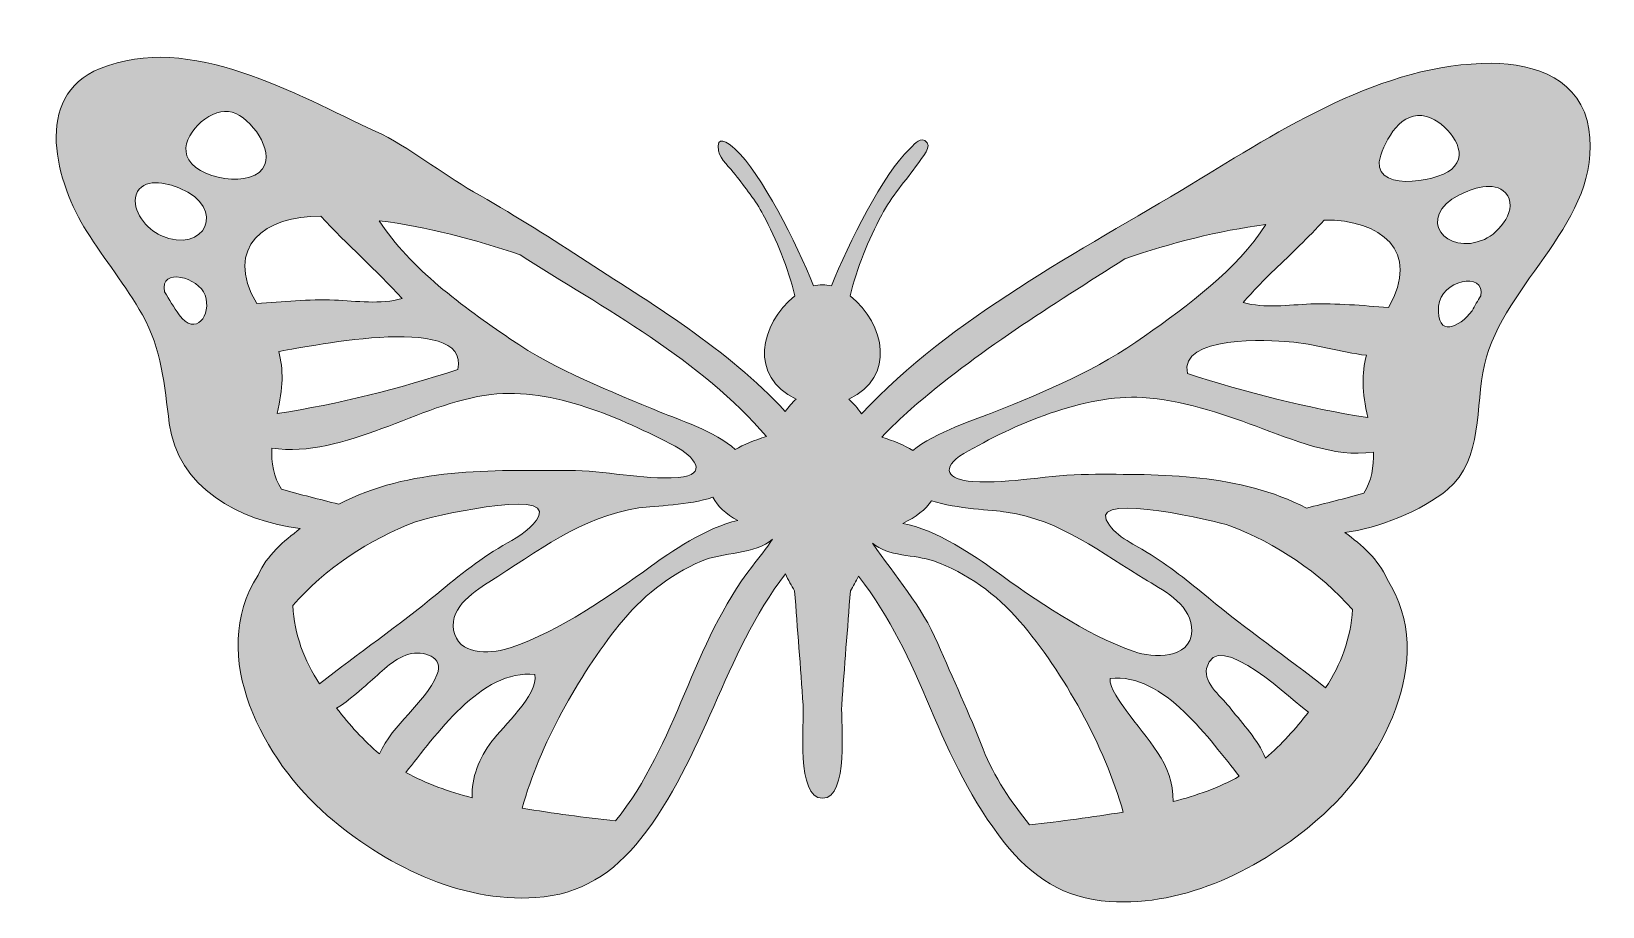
# Model space of a CAD drawing. Header units: inches. Extents: x -2 to 102, y 0 to 58.
import ezdxf

# ---------------------------------------------------------------- set-up
doc = ezdxf.new("R2010")
doc.units = ezdxf.units.IN
doc.header["$MEASUREMENT"] = 0
doc.layers.add('Layer 1', color=7, linetype='Continuous')

msp = doc.modelspace()

# ---------------------------------------------------------------- hatches: boundary and pattern name
at = {"layer": 'Layer 1', "true_color": 0xe95465}
h = msp.add_hatch(color=13, dxfattribs=at)
h.dxf.hatch_style = 2
edge = h.paths.add_edge_path()
edge.add_spline(control_points=[(95.06, 55.58), (87.81, 55.58), (81.15, 51.18), (75.2, 47.58), (67.77, 43.09), (59.33, 38.76), (53.34, 32.35), (53.09, 32.72), (52.81, 33.05), (52.5, 33.32), (55.63, 34.81), (54.9, 38.27), (52.59, 40.18), (53.02, 42.04), (53.8, 43.85), (54.68, 45.54), (55.32, 46.76), (56.27, 47.79), (57.06, 48.92), (57.3, 49.27), (58.14, 50.15), (57.53, 50.46), (57.13, 50.67), (56.74, 50.09), (56.52, 49.89), (54.82, 48.31), (52.46, 43.63), (51.35, 40.83), (50.95, 40.93), (50.55, 40.93), (50.16, 40.83), (49.05, 43.63), (46.68, 48.31), (44.98, 49.89), (44.49, 50.35), (43.65, 50.87), (43.87, 49.78), (43.99, 49.2), (44.64, 48.65), (44.98, 48.2), (45.63, 47.33), (46.33, 46.5), (46.83, 45.54), (47.71, 43.85), (48.49, 42.04), (48.92, 40.18), (46.6, 38.27), (45.88, 34.81), (49.01, 33.32), (48.74, 33.09), (48.5, 32.81), (48.28, 32.51), (44.47, 36.65), (39.41, 39.67), (34.73, 42.71), (32.39, 44.23), (30.05, 45.68), (27.64, 47.07), (25.44, 48.33), (23.44, 50.01), (21.13, 51.08), (15.96, 53.47), (8.83, 57.69), (2.91, 55.23), (-1.64, 53.41), (0.02, 47.6), (2.02, 44.44), (3.2, 42.57), (4.62, 40.84), (5.71, 38.91), (6.99, 36.64), (7.17, 34.25), (7.49, 31.72), (8.02, 27.5), (12.15, 25.22), (16.17, 24.75), (15.05, 23.9), (13.95, 22.98), (13.37, 21.66), (9.93, 16.3), (13.8, 9.33), (17.95, 5.74), (21.71, 2.5), (26.69, -0.04), (31.77, 0.29), (34.74, 0.49), (36.9, 1.9), (38.73, 4.21), (42.94, 9.54), (44.18, 16.37), (48.3, 21.75), (48.49, 21.34), (48.69, 20.95), (48.91, 20.63), (49.09, 18.1), (49.31, 15.57), (49.47, 13.04), (49.55, 11.87), (48.99, 6.87), (50.75, 6.87), (52.52, 6.87), (51.96, 11.87), (52.03, 13.04), (52.2, 15.57), (52.42, 18.1), (52.6, 20.63), (52.79, 20.91), (52.97, 21.24), (53.14, 21.6), (55.29, 18.77), (56.54, 16.08), (57.91, 12.83), (59.22, 9.71), (60.68, 6.62), (62.79, 3.95), (64.62, 1.64), (66.78, 0.23), (69.75, 0.03), (74.83, -0.3), (79.81, 2.23), (83.57, 5.48), (87.72, 9.07), (91.59, 16.04), (88.15, 21.4), (87.57, 22.72), (86.48, 23.64), (85.35, 24.49), (87.5, 24.74), (90.49, 25.93), (92.16, 27.34), (94.54, 29.34), (93.97, 32.86), (94.6, 35.6), (95.88, 41.16), (102.42, 45.04), (101.51, 51.21), (101.03, 54.47), (98, 55.58), (95.06, 55.58)], knot_values=[0, 0, 0, 0, 1, 1, 1, 2, 2, 2, 3, 3, 3, 4, 4, 4, 5, 5, 5, 6, 6, 6, 7, 7, 7, 8, 8, 8, 9, 9, 9, 10, 10, 10, 11, 11, 11, 12, 12, 12, 13, 13, 13, 14, 14, 14, 15, 15, 15, 16, 16, 16, 17, 17, 17, 18, 18, 18, 19, 19, 19, 20, 20, 20, 21, 21, 21, 22, 22, 22, 23, 23, 23, 24, 24, 24, 25, 25, 25, 26, 26, 26, 27, 27, 27, 28, 28, 28, 29, 29, 29, 30, 30, 30, 31, 31, 31, 32, 32, 32, 33, 33, 33, 34, 34, 34, 35, 35, 35, 36, 36, 36, 37, 37, 37, 38, 38, 38, 39, 39, 39, 40, 40, 40, 41, 41, 41, 42, 42, 42, 43, 43, 43, 44, 44, 44, 45, 45, 45, 46, 46, 46, 46], degree=3, periodic=1)
edge = h.paths.add_edge_path()
edge.add_spline(control_points=[(30.73, 42.89), (36.21, 39.38), (42.78, 35.89), (47.04, 30.84), (46.25, 30.61), (45.54, 30.32), (44.97, 29.98), (43.75, 31.16), (40.98, 32.06), (40.11, 32.42), (36.6, 33.9), (33.21, 35.16), (30.04, 37.33), (26.97, 39.45), (23.43, 41.96), (21.4, 45.15), (24.57, 44.74), (27.68, 43.93), (30.73, 42.89)], knot_values=[0, 0, 0, 0, 1, 1, 1, 2, 2, 2, 3, 3, 3, 4, 4, 4, 5, 5, 5, 6, 6, 6, 6], degree=3, periodic=1)
edge = h.paths.add_edge_path()
edge.add_spline(control_points=[(45.15, 25.28), (43.07, 24.84), (40.6, 23.12), (39.42, 22.27), (36.61, 20.24), (33.42, 18.01), (30.13, 16.86), (28.99, 16.47), (26.9, 16.26), (26.4, 17.73), (25.86, 19.32), (27.52, 20.49), (28.66, 21.2), (31.84, 23.19), (34.79, 25.55), (38.6, 26.11), (39.72, 26.27), (41.87, 26.28), (43.5, 26.82), (43.79, 26.24), (44.37, 25.71), (45.15, 25.28)], knot_values=[0, 0, 0, 0, 1, 1, 1, 2, 2, 2, 3, 3, 3, 4, 4, 4, 5, 5, 5, 6, 6, 6, 7, 7, 7, 7], degree=3, periodic=1)
edge = h.paths.add_edge_path()
edge.add_spline(control_points=[(14.74, 36.49), (15.86, 36.61), (27.52, 39.25), (26.6, 35.28), (22.69, 34.02), (18.7, 32.99), (14.64, 32.37), (15.03, 34.05), (15.06, 35.28), (14.74, 36.49)], knot_values=[0, 0, 0, 0, 1, 1, 1, 2, 2, 2, 3, 3, 3, 3], degree=3, periodic=1)
edge = h.paths.add_edge_path()
edge.add_spline(control_points=[(5.3, 46.87), (5.7, 48.05), (7.33, 47.65), (8.17, 47.31), (11.35, 46.02), (9.88, 42.86), (6.92, 44.17), (6.03, 44.57), (4.95, 45.82), (5.3, 46.87)], knot_values=[0, 0, 0, 0, 1, 1, 1, 2, 2, 2, 3, 3, 3, 3], degree=3, periodic=1)
edge = h.paths.add_edge_path()
edge.add_spline(control_points=[(8.15, 38.92), (7.79, 39.42), (7.49, 39.9), (7.18, 40.43), (6.83, 42.12), (9.46, 41.38), (9.86, 40.22), (10.33, 38.88), (9.23, 37.42), (8.15, 38.92)], knot_values=[0, 0, 0, 0, 1, 1, 1, 2, 2, 2, 3, 3, 3, 3], degree=3, periodic=1)
edge = h.paths.add_edge_path()
edge.add_spline(control_points=[(8.65, 49.45), (8.24, 50.84), (10.09, 52.52), (11.41, 52.39), (12.65, 52.27), (14.29, 50.12), (13.82, 48.87), (13.19, 47.17), (9.1, 47.91), (8.65, 49.45)], knot_values=[0, 0, 0, 0, 1, 1, 1, 2, 2, 2, 3, 3, 3, 3], degree=3, periodic=1)
edge = h.paths.add_edge_path()
edge.add_spline(control_points=[(17.53, 45.45), (19.26, 43.56), (21.19, 41.89), (22.91, 39.99), (21.47, 39.58), (19.9, 39.83), (18.43, 39.89), (16.73, 39.95), (14.99, 39.78), (13.28, 39.67), (11.08, 43.41), (13.83, 45.5), (17.53, 45.45)], knot_values=[0, 0, 0, 0, 1, 1, 1, 2, 2, 2, 3, 3, 3, 4, 4, 4, 4], degree=3, periodic=1)
edge = h.paths.add_edge_path()
edge.add_spline(control_points=[(14.92, 27.35), (14.4, 28.16), (14.24, 29.11), (14.28, 30.08), (19.12, 29.35), (24.03, 33.07), (28.8, 33.63), (32.91, 34.11), (37.39, 32.08), (40.99, 30.2), (42.21, 29.57), (43.3, 28.29), (41.19, 28.14), (38.74, 27.97), (36.37, 28.6), (33.93, 28.6), (28.81, 28.6), (23.39, 28.8), (18.71, 26.36), (17.45, 26.69), (16.18, 27), (14.92, 27.35)], knot_values=[0, 0, 0, 0, 1, 1, 1, 2, 2, 2, 3, 3, 3, 4, 4, 4, 5, 5, 5, 6, 6, 6, 7, 7, 7, 7], degree=3, periodic=1)
edge = h.paths.add_edge_path()
edge.add_spline(control_points=[(17.44, 14.45), (16.44, 16.01), (15.76, 17.72), (15.67, 19.64), (17.81, 22.11), (20.75, 24.04), (23.8, 25.19), (24.61, 25.5), (32.77, 27.39), (31.97, 25.59), (31.62, 24.8), (30.61, 24.21), (29.89, 23.8), (28.21, 22.85), (26.69, 21.64), (25.21, 20.41), (22.69, 18.31), (20, 16.48), (17.44, 14.45)], knot_values=[0, 0, 0, 0, 1, 1, 1, 2, 2, 2, 3, 3, 3, 4, 4, 4, 5, 5, 5, 6, 6, 6, 6], degree=3, periodic=1)
edge = h.paths.add_edge_path()
edge.add_spline(control_points=[(18.57, 12.84), (19.42, 13.37), (20.24, 14.14), (20.65, 14.48), (21.48, 15.19), (22.28, 16.1), (23.36, 16.42), (24.28, 16.7), (25.74, 16.24), (25.22, 15.06), (24.37, 13.09), (22.29, 11.83), (21.42, 9.81), (20.35, 10.69), (19.44, 11.75), (18.57, 12.84)], knot_values=[0, 0, 0, 0, 1, 1, 1, 2, 2, 2, 3, 3, 3, 4, 4, 4, 5, 5, 5, 5], degree=3, periodic=1)
edge = h.paths.add_edge_path()
edge.add_spline(control_points=[(28.85, 10.65), (28.01, 9.53), (27.49, 8.23), (27.56, 6.91), (26.01, 7.31), (24.51, 7.84), (23.16, 8.59), (25.06, 10.94), (28.16, 15.49), (31.71, 15.07), (31.91, 13.69), (29.58, 11.61), (28.85, 10.65)], knot_values=[0, 0, 0, 0, 1, 1, 1, 2, 2, 2, 3, 3, 3, 4, 4, 4, 4], degree=3, periodic=1)
edge = h.paths.add_edge_path()
edge.add_spline(control_points=[(46.11, 22.26), (42.12, 17.15), (41.14, 10.45), (37.05, 5.37), (34.98, 5.6), (32.91, 5.88), (30.86, 6.22), (32.03, 10.4), (34.58, 14.97), (37.29, 18.37), (38.75, 20.19), (40.58, 21.65), (42.73, 22.59), (44.1, 23.19), (46.33, 23.03), (47.45, 24.05), (47.03, 23.43), (46.57, 22.84), (46.11, 22.26)], knot_values=[0, 0, 0, 0, 1, 1, 1, 2, 2, 2, 3, 3, 3, 4, 4, 4, 5, 5, 5, 6, 6, 6, 6], degree=3, periodic=1)
edge = h.paths.add_edge_path()
edge.add_spline(control_points=[(56.62, 32.67), (60.96, 36.47), (65.95, 39.53), (70.79, 42.63), (73.85, 43.67), (76.95, 44.48), (80.12, 44.89), (78.21, 41.89), (74.95, 39.53), (72.09, 37.5), (68.96, 35.27), (65.64, 33.87), (62.1, 32.45), (61.1, 32.04), (58.15, 31.13), (56.74, 29.91), (56.17, 30.27), (55.48, 30.57), (54.69, 30.8), (55.28, 31.45), (55.95, 32.08), (56.62, 32.67)], knot_values=[0, 0, 0, 0, 1, 1, 1, 2, 2, 2, 3, 3, 3, 4, 4, 4, 5, 5, 5, 6, 6, 6, 7, 7, 7, 7], degree=3, periodic=1)
edge = h.paths.add_edge_path()
edge.add_spline(control_points=[(86.88, 32.1), (82.82, 32.73), (78.83, 33.76), (74.92, 35.02), (74.33, 37.57), (80.41, 37.23), (81.66, 37.13), (83.34, 37), (85.08, 36.42), (86.78, 36.23), (86.46, 35.02), (86.49, 33.79), (86.88, 32.1)], knot_values=[0, 0, 0, 0, 1, 1, 1, 2, 2, 2, 3, 3, 3, 4, 4, 4, 4], degree=3, periodic=1)
edge = h.paths.add_edge_path()
edge.add_spline(control_points=[(57.98, 26.59), (59.69, 26.04), (62.01, 25.98), (62.92, 25.84), (66.59, 25.31), (69.19, 23.12), (72.29, 21.29), (73.51, 20.56), (75.27, 19.6), (75.21, 17.94), (75.13, 16.05), (72.65, 16.16), (71.39, 16.6), (68.1, 17.75), (64.91, 19.98), (62.1, 22.01), (61.01, 22.8), (58.23, 24.73), (56.08, 25.09), (56.94, 25.5), (57.6, 26.02), (57.98, 26.59)], knot_values=[0, 0, 0, 0, 1, 1, 1, 2, 2, 2, 3, 3, 3, 4, 4, 4, 5, 5, 5, 6, 6, 6, 7, 7, 7, 7], degree=3, periodic=1)
edge = h.paths.add_edge_path()
edge.add_spline(control_points=[(64.47, 5.11), (63.26, 6.62), (62.1, 8.31), (61.4, 10.12), (60.49, 12.48), (59.38, 14.81), (58.39, 17.14), (57.32, 19.65), (55.58, 21.56), (54.07, 23.78), (55.08, 22.87), (56.87, 23.04), (58.1, 22.6), (60.31, 21.82), (62.28, 20.39), (63.81, 18.62), (66.75, 15.19), (69.45, 10.29), (70.67, 5.96), (68.61, 5.62), (66.54, 5.34), (64.47, 5.11)], knot_values=[0, 0, 0, 0, 1, 1, 1, 2, 2, 2, 3, 3, 3, 4, 4, 4, 5, 5, 5, 6, 6, 6, 7, 7, 7, 7], degree=3, periodic=1)
edge = h.paths.add_edge_path()
edge.add_spline(control_points=[(73.97, 6.65), (74.08, 9.17), (72.18, 10.79), (70.87, 12.7), (70.52, 13.21), (69.72, 14.19), (69.81, 14.81), (73.36, 15.23), (76.46, 10.68), (78.36, 8.33), (77.01, 7.57), (75.51, 7.05), (73.97, 6.65)], knot_values=[0, 0, 0, 0, 1, 1, 1, 2, 2, 2, 3, 3, 3, 4, 4, 4, 4], degree=3, periodic=1)
edge = h.paths.add_edge_path()
edge.add_spline(control_points=[(80.1, 9.54), (79.57, 10.78), (78.62, 11.76), (77.81, 12.8), (77.28, 13.48), (75.98, 14.49), (76.19, 15.47), (76.81, 18.37), (82.1, 13.11), (82.95, 12.58), (82.08, 11.49), (81.17, 10.43), (80.1, 9.54)], knot_values=[0, 0, 0, 0, 1, 1, 1, 2, 2, 2, 3, 3, 3, 4, 4, 4, 4], degree=3, periodic=1)
edge = h.paths.add_edge_path()
edge.add_spline(control_points=[(85.85, 19.38), (85.76, 17.46), (85.08, 15.75), (84.08, 14.19), (81.52, 16.22), (78.83, 18.05), (76.32, 20.15), (75.02, 21.23), (73.69, 22.29), (72.25, 23.17), (71.36, 23.72), (70, 24.31), (69.55, 25.33), (68.75, 27.13), (76.91, 25.24), (77.73, 24.93), (80.77, 23.78), (83.71, 21.84), (85.85, 19.38)], knot_values=[0, 0, 0, 0, 1, 1, 1, 2, 2, 2, 3, 3, 3, 4, 4, 4, 5, 5, 5, 6, 6, 6, 6], degree=3, periodic=1)
edge = h.paths.add_edge_path()
edge.add_spline(control_points=[(86.6, 27.09), (85.97, 26.91), (85.33, 26.74), (84.7, 26.58), (84.07, 26.42), (83.44, 26.26), (82.81, 26.1), (78.37, 28.41), (73.25, 28.35), (68.38, 28.34), (65.81, 28.34), (63.25, 27.7), (60.69, 27.86), (59.05, 27.96), (58.51, 28.77), (60.11, 29.71), (63.43, 31.66), (68.08, 33.65), (71.95, 33.43), (74.52, 33.29), (77.07, 32.41), (79.47, 31.53), (81.9, 30.65), (84.59, 29.42), (87.24, 29.82), (87.28, 28.84), (87.12, 27.89), (86.6, 27.09)], knot_values=[0, 0, 0, 0, 1, 1, 1, 2, 2, 2, 3, 3, 3, 4, 4, 4, 5, 5, 5, 6, 6, 6, 7, 7, 7, 8, 8, 8, 9, 9, 9, 9], degree=3, periodic=1)
edge = h.paths.add_edge_path()
edge.add_spline(control_points=[(88.24, 39.4), (86.53, 39.52), (84.79, 39.69), (83.09, 39.63), (81.62, 39.57), (80.05, 39.32), (78.61, 39.73), (79.3, 40.49), (79.95, 41.18), (80.68, 41.88), (81.81, 42.97), (82.92, 44.02), (83.99, 45.19), (87.69, 45.24), (90.44, 43.15), (88.24, 39.4)], knot_values=[0, 0, 0, 0, 1, 1, 1, 2, 2, 2, 3, 3, 3, 4, 4, 4, 5, 5, 5, 5], degree=3, periodic=1)
edge = h.paths.add_edge_path()
edge.add_spline(control_points=[(87.73, 49.49), (88.19, 50.86), (89.37, 52.72), (91.07, 51.95), (92.21, 51.43), (93.73, 49.64), (92.41, 48.54), (91.37, 47.67), (86.89, 47), (87.73, 49.49)], knot_values=[0, 0, 0, 0, 1, 1, 1, 2, 2, 2, 3, 3, 3, 3], degree=3, periodic=1)
edge = h.paths.add_edge_path()
edge.add_spline(control_points=[(94.35, 40.17), (94.15, 39.84), (93.96, 39.51), (93.78, 39.17), (92.92, 38.08), (91.43, 37.33), (91.56, 39.48), (91.66, 41.21), (94.68, 41.82), (94.35, 40.17)], knot_values=[0, 0, 0, 0, 1, 1, 1, 2, 2, 2, 3, 3, 3, 3], degree=3, periodic=1)
edge = h.paths.add_edge_path()
edge.add_spline(control_points=[(94.6, 43.91), (92.02, 42.76), (90.01, 45.38), (92.94, 46.86), (93.73, 47.26), (95.26, 47.82), (95.99, 47), (96.91, 45.97), (95.57, 44.34), (94.6, 43.91)], knot_values=[0, 0, 0, 0, 1, 1, 1, 2, 2, 2, 3, 3, 3, 3], degree=3, periodic=1)

# ---------------------------------------------------------------- linework, layer by layer
at = {"layer": 'Layer 1', "lineweight": 0}
for points, knots in [([(95.06, 55.58), (87.81, 55.58), (81.15, 51.18), (75.2, 47.58), (67.77, 43.09), (59.33, 38.76), (53.34, 32.35), (53.09, 32.72), (52.81, 33.05), (52.5, 33.32), (55.63, 34.81), (54.9, 38.27), (52.59, 40.18), (53.02, 42.04), (53.8, 43.85), (54.68, 45.54), (55.32, 46.76), (56.27, 47.79), (57.06, 48.92), (57.3, 49.27), (58.14, 50.15), (57.53, 50.46), (57.13, 50.67), (56.74, 50.09), (56.52, 49.89), (54.82, 48.31), (52.46, 43.63), (51.35, 40.83), (50.95, 40.93), (50.55, 40.93), (50.16, 40.83), (49.05, 43.63), (46.68, 48.31), (44.98, 49.89), (44.49, 50.35), (43.65, 50.87), (43.87, 49.78), (43.99, 49.2), (44.64, 48.65), (44.98, 48.2), (45.63, 47.33), (46.33, 46.5), (46.83, 45.54), (47.71, 43.85), (48.49, 42.04), (48.92, 40.18), (46.6, 38.27), (45.88, 34.81), (49.01, 33.32), (48.74, 33.09), (48.5, 32.81), (48.28, 32.51), (44.47, 36.65), (39.41, 39.67), (34.73, 42.71), (32.39, 44.23), (30.05, 45.68), (27.64, 47.07), (25.44, 48.33), (23.44, 50.01), (21.13, 51.08), (15.96, 53.47), (8.83, 57.69), (2.91, 55.23), (-1.64, 53.41), (0.02, 47.6), (2.02, 44.44), (3.2, 42.57), (4.62, 40.84), (5.71, 38.91), (6.99, 36.64), (7.17, 34.25), (7.49, 31.72), (8.02, 27.5), (12.15, 25.22), (16.17, 24.75), (15.05, 23.9), (13.95, 22.98), (13.37, 21.66), (9.93, 16.3), (13.8, 9.33), (17.95, 5.74), (21.71, 2.5), (26.69, -0.04), (31.77, 0.29), (34.74, 0.49), (36.9, 1.9), (38.73, 4.21), (42.94, 9.54), (44.18, 16.37), (48.3, 21.75), (48.49, 21.34), (48.69, 20.95), (48.91, 20.63), (49.09, 18.1), (49.31, 15.57), (49.47, 13.04), (49.55, 11.87), (48.99, 6.87), (50.75, 6.87), (52.52, 6.87), (51.96, 11.87), (52.03, 13.04), (52.2, 15.57), (52.42, 18.1), (52.6, 20.63), (52.79, 20.91), (52.97, 21.24), (53.14, 21.6), (55.29, 18.77), (56.54, 16.08), (57.91, 12.83), (59.22, 9.71), (60.68, 6.62), (62.79, 3.95), (64.62, 1.64), (66.78, 0.23), (69.75, 0.03), (74.83, -0.3), (79.81, 2.23), (83.57, 5.48), (87.72, 9.07), (91.59, 16.04), (88.15, 21.4), (87.57, 22.72), (86.48, 23.64), (85.35, 24.49), (87.5, 24.74), (90.49, 25.93), (92.16, 27.34), (94.54, 29.34), (93.97, 32.86), (94.6, 35.6), (95.88, 41.16), (102.42, 45.04), (101.51, 51.21), (101.03, 54.47), (98, 55.58), (95.06, 55.58)], [0, 0, 0, 0, 1, 1, 1, 2, 2, 2, 3, 3, 3, 4, 4, 4, 5, 5, 5, 6, 6, 6, 7, 7, 7, 8, 8, 8, 9, 9, 9, 10, 10, 10, 11, 11, 11, 12, 12, 12, 13, 13, 13, 14, 14, 14, 15, 15, 15, 16, 16, 16, 17, 17, 17, 18, 18, 18, 19, 19, 19, 20, 20, 20, 21, 21, 21, 22, 22, 22, 23, 23, 23, 24, 24, 24, 25, 25, 25, 26, 26, 26, 27, 27, 27, 28, 28, 28, 29, 29, 29, 30, 30, 30, 31, 31, 31, 32, 32, 32, 33, 33, 33, 34, 34, 34, 35, 35, 35, 36, 36, 36, 37, 37, 37, 38, 38, 38, 39, 39, 39, 40, 40, 40, 41, 41, 41, 42, 42, 42, 43, 43, 43, 44, 44, 44, 45, 45, 45, 46, 46, 46, 46]), ([(8.65, 49.45), (8.24, 50.84), (10.09, 52.52), (11.41, 52.39), (12.65, 52.27), (14.29, 50.12), (13.82, 48.87), (13.19, 47.17), (9.1, 47.91), (8.65, 49.45)], [0, 0, 0, 0, 1, 1, 1, 2, 2, 2, 3, 3, 3, 3]), ([(87.73, 49.49), (88.19, 50.86), (89.37, 52.72), (91.07, 51.95), (92.21, 51.43), (93.73, 49.64), (92.41, 48.54), (91.37, 47.67), (86.89, 47), (87.73, 49.49)], [0, 0, 0, 0, 1, 1, 1, 2, 2, 2, 3, 3, 3, 3]), ([(5.3, 46.87), (5.7, 48.05), (7.33, 47.65), (8.17, 47.31), (11.35, 46.02), (9.88, 42.86), (6.92, 44.17), (6.03, 44.57), (4.95, 45.82), (5.3, 46.87)], [0, 0, 0, 0, 1, 1, 1, 2, 2, 2, 3, 3, 3, 3]), ([(94.6, 43.91), (92.02, 42.76), (90.01, 45.38), (92.94, 46.86), (93.73, 47.26), (95.26, 47.82), (95.99, 47), (96.91, 45.97), (95.57, 44.34), (94.6, 43.91)], [0, 0, 0, 0, 1, 1, 1, 2, 2, 2, 3, 3, 3, 3]), ([(17.53, 45.45), (19.26, 43.56), (21.19, 41.89), (22.91, 39.99), (21.47, 39.58), (19.9, 39.83), (18.43, 39.89), (16.73, 39.95), (14.99, 39.78), (13.28, 39.67), (11.08, 43.41), (13.83, 45.5), (17.53, 45.45)], [0, 0, 0, 0, 1, 1, 1, 2, 2, 2, 3, 3, 3, 4, 4, 4, 4]), ([(30.73, 42.89), (36.21, 39.38), (42.78, 35.89), (47.04, 30.84), (46.25, 30.61), (45.54, 30.32), (44.97, 29.98), (43.75, 31.16), (40.98, 32.06), (40.11, 32.42), (36.6, 33.9), (33.21, 35.16), (30.04, 37.33), (26.97, 39.45), (23.43, 41.96), (21.4, 45.15), (24.57, 44.74), (27.68, 43.93), (30.73, 42.89)], [0, 0, 0, 0, 1, 1, 1, 2, 2, 2, 3, 3, 3, 4, 4, 4, 5, 5, 5, 6, 6, 6, 6]), ([(56.62, 32.67), (60.96, 36.47), (65.95, 39.53), (70.79, 42.63), (73.85, 43.67), (76.95, 44.48), (80.12, 44.89), (78.21, 41.89), (74.95, 39.53), (72.09, 37.5), (68.96, 35.27), (65.64, 33.87), (62.1, 32.45), (61.1, 32.04), (58.15, 31.13), (56.74, 29.91), (56.17, 30.27), (55.48, 30.57), (54.69, 30.8), (55.28, 31.45), (55.95, 32.08), (56.62, 32.67)], [0, 0, 0, 0, 1, 1, 1, 2, 2, 2, 3, 3, 3, 4, 4, 4, 5, 5, 5, 6, 6, 6, 7, 7, 7, 7]), ([(88.24, 39.4), (86.53, 39.52), (84.79, 39.69), (83.09, 39.63), (81.62, 39.57), (80.05, 39.32), (78.61, 39.73), (79.3, 40.49), (79.95, 41.18), (80.68, 41.88), (81.81, 42.97), (82.92, 44.02), (83.99, 45.19), (87.69, 45.24), (90.44, 43.15), (88.24, 39.4)], [0, 0, 0, 0, 1, 1, 1, 2, 2, 2, 3, 3, 3, 4, 4, 4, 5, 5, 5, 5]), ([(8.15, 38.92), (7.79, 39.42), (7.49, 39.9), (7.18, 40.43), (6.83, 42.12), (9.46, 41.38), (9.86, 40.22), (10.33, 38.88), (9.23, 37.42), (8.15, 38.92)], [0, 0, 0, 0, 1, 1, 1, 2, 2, 2, 3, 3, 3, 3]), ([(94.35, 40.17), (94.15, 39.84), (93.96, 39.51), (93.78, 39.17), (92.92, 38.08), (91.43, 37.33), (91.56, 39.48), (91.66, 41.21), (94.68, 41.82), (94.35, 40.17)], [0, 0, 0, 0, 1, 1, 1, 2, 2, 2, 3, 3, 3, 3]), ([(14.74, 36.49), (15.86, 36.61), (27.52, 39.25), (26.6, 35.28), (22.69, 34.02), (18.7, 32.99), (14.64, 32.37), (15.03, 34.05), (15.06, 35.28), (14.74, 36.49)], [0, 0, 0, 0, 1, 1, 1, 2, 2, 2, 3, 3, 3, 3]), ([(86.88, 32.1), (82.82, 32.73), (78.83, 33.76), (74.92, 35.02), (74.33, 37.57), (80.41, 37.23), (81.66, 37.13), (83.34, 37), (85.08, 36.42), (86.78, 36.23), (86.46, 35.02), (86.49, 33.79), (86.88, 32.1)], [0, 0, 0, 0, 1, 1, 1, 2, 2, 2, 3, 3, 3, 4, 4, 4, 4]), ([(14.92, 27.35), (14.4, 28.16), (14.24, 29.11), (14.28, 30.08), (19.12, 29.35), (24.03, 33.07), (28.8, 33.63), (32.91, 34.11), (37.39, 32.08), (40.99, 30.2), (42.21, 29.57), (43.3, 28.29), (41.19, 28.14), (38.74, 27.97), (36.37, 28.6), (33.93, 28.6), (28.81, 28.6), (23.39, 28.8), (18.71, 26.36), (17.45, 26.69), (16.18, 27), (14.92, 27.35)], [0, 0, 0, 0, 1, 1, 1, 2, 2, 2, 3, 3, 3, 4, 4, 4, 5, 5, 5, 6, 6, 6, 7, 7, 7, 7]), ([(86.6, 27.09), (85.97, 26.91), (85.33, 26.74), (84.7, 26.58), (84.07, 26.42), (83.44, 26.26), (82.81, 26.1), (78.37, 28.41), (73.25, 28.35), (68.38, 28.34), (65.81, 28.34), (63.25, 27.7), (60.69, 27.86), (59.05, 27.96), (58.51, 28.77), (60.11, 29.71), (63.43, 31.66), (68.08, 33.65), (71.95, 33.43), (74.52, 33.29), (77.07, 32.41), (79.47, 31.53), (81.9, 30.65), (84.59, 29.42), (87.24, 29.82), (87.28, 28.84), (87.12, 27.89), (86.6, 27.09)], [0, 0, 0, 0, 1, 1, 1, 2, 2, 2, 3, 3, 3, 4, 4, 4, 5, 5, 5, 6, 6, 6, 7, 7, 7, 8, 8, 8, 9, 9, 9, 9]), ([(17.44, 14.45), (16.44, 16.01), (15.76, 17.72), (15.67, 19.64), (17.81, 22.11), (20.75, 24.04), (23.8, 25.19), (24.61, 25.5), (32.77, 27.39), (31.97, 25.59), (31.62, 24.8), (30.61, 24.21), (29.89, 23.8), (28.21, 22.85), (26.69, 21.64), (25.21, 20.41), (22.69, 18.31), (20, 16.48), (17.44, 14.45)], [0, 0, 0, 0, 1, 1, 1, 2, 2, 2, 3, 3, 3, 4, 4, 4, 5, 5, 5, 6, 6, 6, 6]), ([(85.85, 19.38), (85.76, 17.46), (85.08, 15.75), (84.08, 14.19), (81.52, 16.22), (78.83, 18.05), (76.32, 20.15), (75.02, 21.23), (73.69, 22.29), (72.25, 23.17), (71.36, 23.72), (70, 24.31), (69.55, 25.33), (68.75, 27.13), (76.91, 25.24), (77.73, 24.93), (80.77, 23.78), (83.71, 21.84), (85.85, 19.38)], [0, 0, 0, 0, 1, 1, 1, 2, 2, 2, 3, 3, 3, 4, 4, 4, 5, 5, 5, 6, 6, 6, 6]), ([(45.15, 25.28), (43.07, 24.84), (40.6, 23.12), (39.42, 22.27), (36.61, 20.24), (33.42, 18.01), (30.13, 16.86), (28.99, 16.47), (26.9, 16.26), (26.4, 17.73), (25.86, 19.32), (27.52, 20.49), (28.66, 21.2), (31.84, 23.19), (34.79, 25.55), (38.6, 26.11), (39.72, 26.27), (41.87, 26.28), (43.5, 26.82), (43.79, 26.24), (44.37, 25.71), (45.15, 25.28)], [0, 0, 0, 0, 1, 1, 1, 2, 2, 2, 3, 3, 3, 4, 4, 4, 5, 5, 5, 6, 6, 6, 7, 7, 7, 7]), ([(57.98, 26.59), (59.69, 26.04), (62.01, 25.98), (62.92, 25.84), (66.59, 25.31), (69.19, 23.12), (72.29, 21.29), (73.51, 20.56), (75.27, 19.6), (75.21, 17.94), (75.13, 16.05), (72.65, 16.16), (71.39, 16.6), (68.1, 17.75), (64.91, 19.98), (62.1, 22.01), (61.01, 22.8), (58.23, 24.73), (56.08, 25.09), (56.94, 25.5), (57.6, 26.02), (57.98, 26.59)], [0, 0, 0, 0, 1, 1, 1, 2, 2, 2, 3, 3, 3, 4, 4, 4, 5, 5, 5, 6, 6, 6, 7, 7, 7, 7]), ([(46.11, 22.26), (42.12, 17.15), (41.14, 10.45), (37.05, 5.37), (34.98, 5.6), (32.91, 5.88), (30.86, 6.22), (32.03, 10.4), (34.58, 14.97), (37.29, 18.37), (38.75, 20.19), (40.58, 21.65), (42.73, 22.59), (44.1, 23.19), (46.33, 23.03), (47.45, 24.05), (47.03, 23.43), (46.57, 22.84), (46.11, 22.26)], [0, 0, 0, 0, 1, 1, 1, 2, 2, 2, 3, 3, 3, 4, 4, 4, 5, 5, 5, 6, 6, 6, 6]), ([(64.47, 5.11), (63.26, 6.62), (62.1, 8.31), (61.4, 10.12), (60.49, 12.48), (59.38, 14.81), (58.39, 17.14), (57.32, 19.65), (55.58, 21.56), (54.07, 23.78), (55.08, 22.87), (56.87, 23.04), (58.1, 22.6), (60.31, 21.82), (62.28, 20.39), (63.81, 18.62), (66.75, 15.19), (69.45, 10.29), (70.67, 5.96), (68.61, 5.62), (66.54, 5.34), (64.47, 5.11)], [0, 0, 0, 0, 1, 1, 1, 2, 2, 2, 3, 3, 3, 4, 4, 4, 5, 5, 5, 6, 6, 6, 7, 7, 7, 7]), ([(80.1, 9.54), (79.57, 10.78), (78.62, 11.76), (77.81, 12.8), (77.28, 13.48), (75.98, 14.49), (76.19, 15.47), (76.81, 18.37), (82.1, 13.11), (82.95, 12.58), (82.08, 11.49), (81.17, 10.43), (80.1, 9.54)], [0, 0, 0, 0, 1, 1, 1, 2, 2, 2, 3, 3, 3, 4, 4, 4, 4]), ([(18.57, 12.84), (19.42, 13.37), (20.24, 14.14), (20.65, 14.48), (21.48, 15.19), (22.28, 16.1), (23.36, 16.42), (24.28, 16.7), (25.74, 16.24), (25.22, 15.06), (24.37, 13.09), (22.29, 11.83), (21.42, 9.81), (20.35, 10.69), (19.44, 11.75), (18.57, 12.84)], [0, 0, 0, 0, 1, 1, 1, 2, 2, 2, 3, 3, 3, 4, 4, 4, 5, 5, 5, 5]), ([(28.85, 10.65), (28.01, 9.53), (27.49, 8.23), (27.56, 6.91), (26.01, 7.31), (24.51, 7.84), (23.16, 8.59), (25.06, 10.94), (28.16, 15.49), (31.71, 15.07), (31.91, 13.69), (29.58, 11.61), (28.85, 10.65)], [0, 0, 0, 0, 1, 1, 1, 2, 2, 2, 3, 3, 3, 4, 4, 4, 4]), ([(73.97, 6.65), (74.08, 9.17), (72.18, 10.79), (70.87, 12.7), (70.52, 13.21), (69.72, 14.19), (69.81, 14.81), (73.36, 15.23), (76.46, 10.68), (78.36, 8.33), (77.01, 7.57), (75.51, 7.05), (73.97, 6.65)], [0, 0, 0, 0, 1, 1, 1, 2, 2, 2, 3, 3, 3, 4, 4, 4, 4])]:
    msp.add_open_spline(points, degree=3, knots=knots, dxfattribs=at)

doc.saveas('drawing.dxf')
